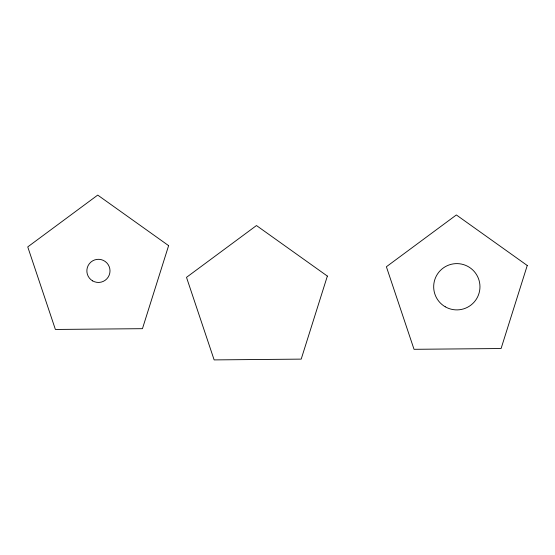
<?xml version="1.0" encoding="UTF-8"?>
<svg xmlns="http://www.w3.org/2000/svg" width="555" height="555" viewBox="0 0 555 555"><rect width="100%" height="100%" fill="white"/><g stroke="black" fill="none" stroke-linecap="round" stroke-linejoin="round"><path stroke-width="0.83" d="M168.616 245.643L142.448 328.678L55.389 329.455L27.75 246.899L97.722 195.096L168.616 245.643M327.36 276.085L301.199 359.12L214.14 359.904L186.501 277.347L256.472 225.545L327.36 276.085M527.25 265.491L501.089 348.526L414.03 349.31L386.384 266.754L456.363 214.951L527.25 265.491M445.249 306.797A23.143 23.143 0 0 0 479.964 286.755A23.143 23.143 0 0 0 445.249 266.712A23.143 23.143 0 0 0 445.249 306.797M92.65 280.899A11.572 11.572 0 0 0 110.008 270.875A11.572 11.572 0 0 0 92.65 260.85A11.572 11.572 0 0 0 92.65 280.899"/></g></svg>
